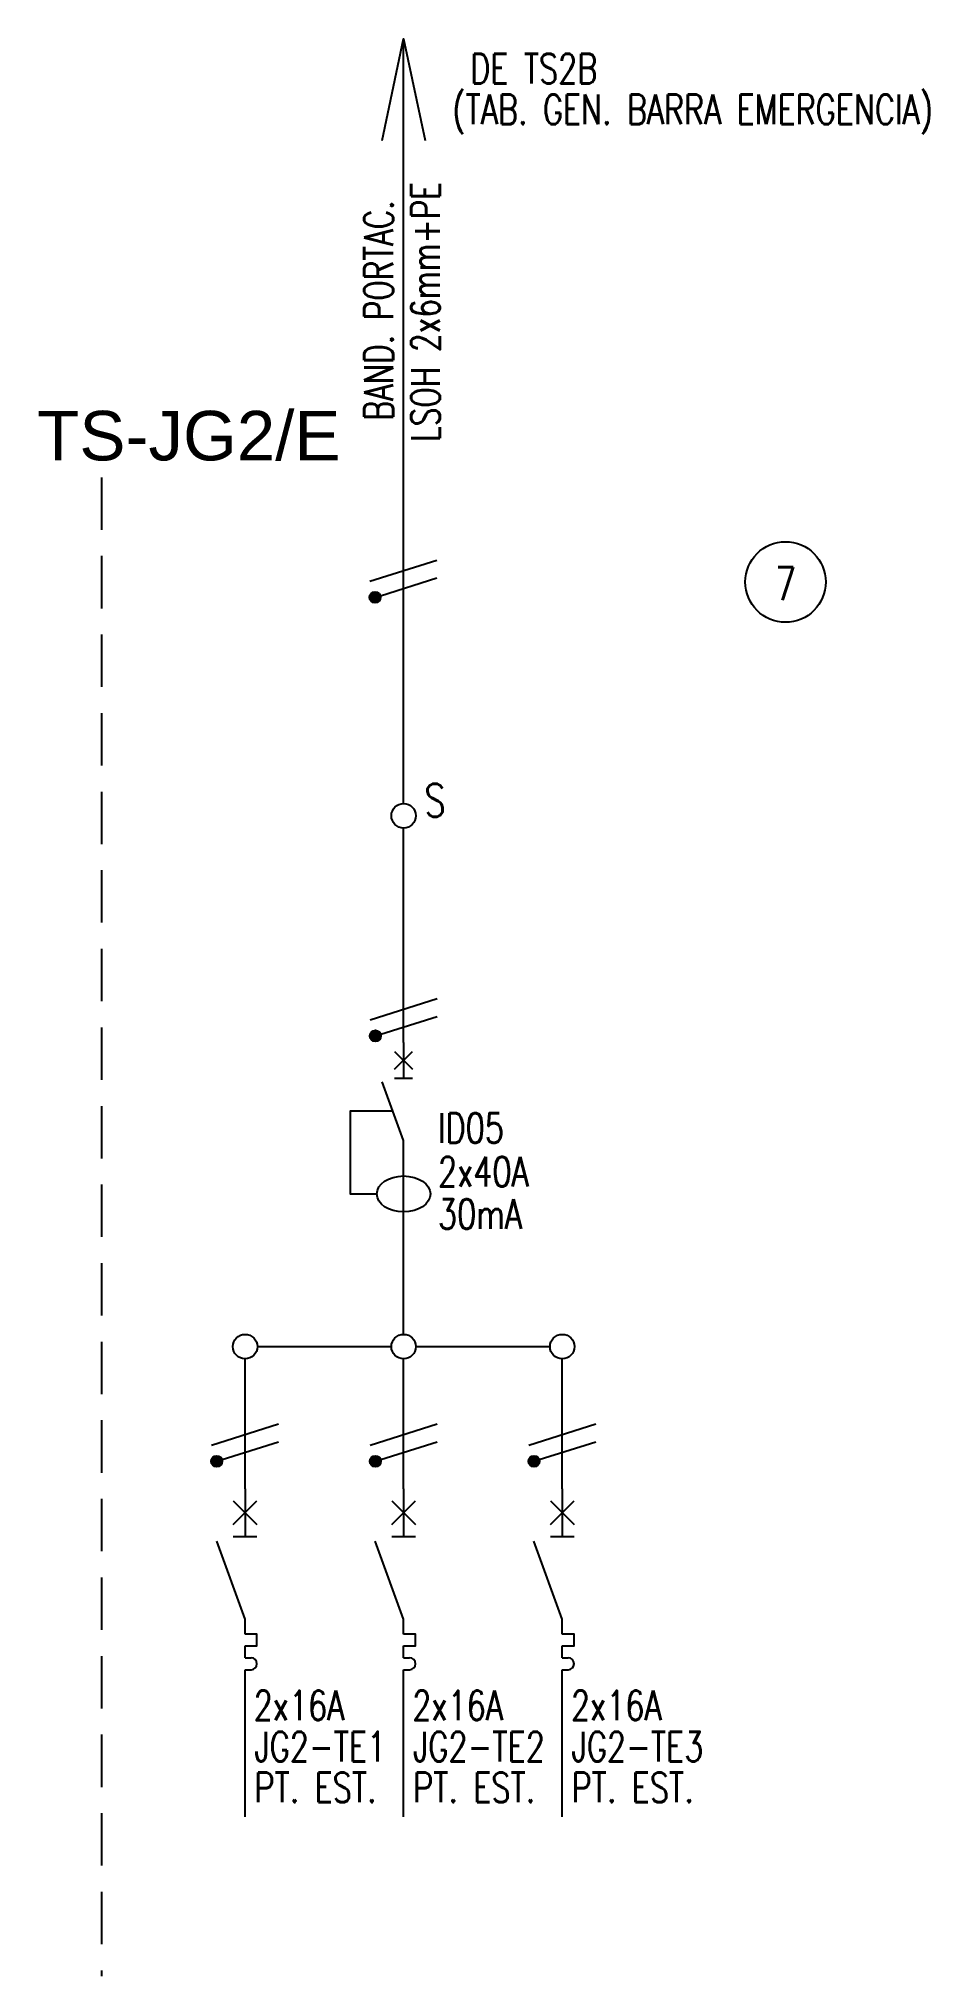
# Model space of a CAD drawing. Extents: x 3707.7 to 3713.1, y 1513 to 1524.7.
import ezdxf
from ezdxf.enums import TextEntityAlignment as Align

# ---------------------------------------------------------------- set-up
doc = ezdxf.new("R2010")
doc.units = 0
doc.linetypes.add('OCJ-ESQ UNI-CORREGIDOS IDO.br$0$DASHED', pattern=[19.05, 12.7, -6.35])
for name, color, linetype in [('OCJ-ESQ UNI-CORREGIDOS IDO.br$0$00-IE-CABLES', 10, 'Continuous'), ('OCJ-ESQ UNI-CORREGIDOS IDO.br$0$01-ELE-APARATOS', 170, 'Continuous'), ('OCJ-ESQ UNI-CORREGIDOS IDO.br$0$ELECTRIC', 4, 'Continuous'), ('OCJ-ESQ UNI-CORREGIDOS IDO.br$0$TEXTO', 7, 'Continuous')]:
    doc.layers.add(name, color=color, linetype=linetype)
doc.styles.add('OCJ-ESQ UNI-CORREGIDOS IDO.br$0$ARIAL', font='Arial.ttf', dxfattribs={"height": 0.2})
doc.styles.add('OCJ-ESQ UNI-CORREGIDOS IDO.br$0$Electricidad', font='ROMANS.SHX', dxfattribs={"width": 0.75, "height": 0.175})

# ---------------------------------------------------------------- blocks, each defined once
blk = doc.blocks.new('OCJ-ESQ UNI-CORREGIDOS IDO.br$0$Unif-Interruptor-Term')
for p, q in [((0, -1.013), (0.045, -1.013)), ((0, -1.103), (0.045, -1.103))]:
    blk.add_line(p, q)
for points in [[(-0.09, 0.177), (0.09, -0.003)], [(-0.09, -0.003), (0.09, 0.177)], [(0, 0.267), (0, -0.093)], [(0, -0.72), (-0.215, -0.128)], [(-0.09, -0.093), (0.09, -0.093)], [(0, -0.833), (0, -0.72)], [(0, -0.923), (0.09, -0.923), (0.09, -0.833), (0, -0.833)], [(0, -1.013), (0, -0.923)], [(0, -1.215), (0, -1.103)]]:
    blk.add_lwpolyline(points)
blk.add_arc((0.045, -1.058), 0.045, 270, 90)
blk = doc.blocks.new('OCJ-ESQ UNI-CORREGIDOS IDO.br$0$Unif-Interruptor-Dif')
for points in [[(0, 0.177), (0, -0.093)], [(-0.068, 0.11), (0.068, -0.025)], [(-0.068, -0.025), (0.068, 0.11)], [(0, -0.565), (-0.162, -0.121)], [(-0.068, -0.093), (0.068, -0.093)], [(-0.081, -0.343), (-0.405, -0.343), (-0.405, -0.97), (-0.202, -0.97)], [(0, -1.308), (0, -0.565)]]:
    blk.add_lwpolyline(points)
blk.add_ellipse((0, -0.97), major_axis=(0.203, 0), ratio=0.670814)

msp = doc.modelspace()

# ---------------------------------------------------------------- hatches: boundary and pattern name
at = {"layer": 'OCJ-ESQ UNI-CORREGIDOS IDO.br$0$00-IE-CABLES'}
for points in [[(3709.759, 1521.334, 1), (3709.814, 1521.373, 1)], [(3709.761, 1518.676, 1), (3709.815, 1518.716, 1)], [(3708.799, 1516.098, 1), (3708.854, 1516.138, 1)], [(3709.761, 1516.098, 1), (3709.815, 1516.138, 1)], [(3710.723, 1516.098, 1), (3710.777, 1516.138, 1)]]:
    msp.add_hatch(color=256, dxfattribs=at).paths.add_polyline_path(points)

# ---------------------------------------------------------------- linework, layer by layer
for p, q in [((3709.959, 1520.104), (3709.959, 1524.739)), ((3709.959, 1518.656), (3709.959, 1519.956)), ((3709.959, 1516.887), (3709.959, 1517.615)), ((3708.998, 1515.951), (3708.998, 1516.739)), ((3709.072, 1516.813), (3709.885, 1516.813)), ((3709.959, 1515.951), (3709.959, 1516.739)), ((3710.034, 1516.813), (3710.847, 1516.813)), ((3710.921, 1515.951), (3710.921, 1516.739)), ((3708.998, 1513.963), (3708.998, 1514.765)), ((3709.959, 1513.963), (3709.959, 1514.765)), ((3710.921, 1513.963), (3710.921, 1514.765))]:
    msp.add_line(p, q, dxfattribs=at)
for points in [[(3709.829, 1524.122), (3709.959, 1524.739), (3710.09, 1524.122)], [(3709.754, 1521.451), (3710.161, 1521.58)], [(3709.818, 1521.364), (3710.161, 1521.472)], [(3709.756, 1518.794), (3710.163, 1518.922)], [(3709.82, 1518.706), (3710.163, 1518.814)], [(3708.794, 1516.216), (3709.201, 1516.344)], [(3708.859, 1516.128), (3709.201, 1516.236)], [(3709.756, 1516.216), (3710.163, 1516.344)], [(3709.82, 1516.128), (3710.163, 1516.236)], [(3710.718, 1516.216), (3711.125, 1516.344)], [(3710.782, 1516.128), (3711.125, 1516.236)]]:
    msp.add_lwpolyline(points, dxfattribs=at)
for centre, radius in [((3709.786, 1521.354), 0.0338), ((3709.959, 1520.03), 0.0741), ((3709.788, 1518.696), 0.0338), ((3708.998, 1516.813), 0.0741), ((3709.959, 1516.813), 0.0741), ((3710.921, 1516.813), 0.0741), ((3708.826, 1516.118), 0.0338), ((3709.788, 1516.118), 0.0338), ((3710.75, 1516.118), 0.0338)]:
    msp.add_circle(centre, radius, dxfattribs=at)
at = {"layer": 'OCJ-ESQ UNI-CORREGIDOS IDO.br$0$ELECTRIC', "linetype": 'OCJ-ESQ UNI-CORREGIDOS IDO.br$0$DASHED', "ltscale": 0.025}
msp.add_lwpolyline([(3708.127, 1522.081), (3708.127, 1512.997)], dxfattribs=at)
at = {"layer": 'OCJ-ESQ UNI-CORREGIDOS IDO.br$0$TEXTO'}
msp.add_circle((3712.275, 1521.447), 0.244, dxfattribs=at)

# ---------------------------------------------------------------- block references
at = {"layer": 'OCJ-ESQ UNI-CORREGIDOS IDO.br$0$01-ELE-APARATOS', "xscale": 0.7999999999999546, "yscale": 0.7999999999999546, "zscale": 0.7999999999999546}
for name, p in [('OCJ-ESQ UNI-CORREGIDOS IDO.br$0$Unif-Interruptor-Dif', (3709.959, 1518.514)), ('OCJ-ESQ UNI-CORREGIDOS IDO.br$0$Unif-Interruptor-Term', (3708.998, 1515.737)), ('OCJ-ESQ UNI-CORREGIDOS IDO.br$0$Unif-Interruptor-Term', (3709.959, 1515.737)), ('OCJ-ESQ UNI-CORREGIDOS IDO.br$0$Unif-Interruptor-Term', (3710.921, 1515.737))]:
    msp.add_blockref(name, p, dxfattribs=at)

# ---------------------------------------------------------------- texts
at = {"layer": 'OCJ-ESQ UNI-CORREGIDOS IDO.br$0$TEXTO', "style": 'OCJ-ESQ UNI-CORREGIDOS IDO.br$0$Electricidad', "width": 0.75}
for s, height, p in [('DE TS2B', 0.18, (3710.364, 1524.469)), ('(TAB. GEN. BARRA EMERGENCIA)', 0.18, (3710.254, 1524.221)), ('7', 0.2, (3712.211, 1521.337)), ('S', 0.2, (3710.085, 1520.024)), ('ID05', 0.18, (3710.168, 1518.048)), ('2x40A', 0.18, (3710.168, 1517.783)), ('30mA', 0.18, (3710.168, 1517.526)), ('2x16A', 0.18, (3709.05, 1514.548)), ('2x16A', 0.18, (3710.012, 1514.548)), ('2x16A', 0.18, (3710.974, 1514.548)), ('JG2-TE1', 0.18, (3709.055, 1514.299)), ('JG2-TE2', 0.18, (3710.017, 1514.299)), ('JG2-TE3', 0.18, (3710.978, 1514.299)), ('PT. EST.', 0.18, (3709.055, 1514.051)), ('PT. EST.', 0.18, (3710.017, 1514.051)), ('PT. EST.', 0.18, (3710.978, 1514.051))]:
    msp.add_text(s, height=height, dxfattribs=at).set_placement(p)
for s, p in [('LSOH 2x6mm+PE', (3710.179, 1523.083)), ('BAND. PORTAC.', (3709.895, 1523.093))]:
    msp.add_text(s, height=0.175, rotation=90, dxfattribs=at).set_placement(p, align=Align.CENTER)
at = {"layer": 'OCJ-ESQ UNI-CORREGIDOS IDO.br$0$TEXTO', "style": 'OCJ-ESQ UNI-CORREGIDOS IDO.br$0$ARIAL'}
msp.add_text('TS-JG2/E', height=0.3, dxfattribs=at).set_placement((3707.737, 1522.184))

doc.saveas('drawing.dxf')
